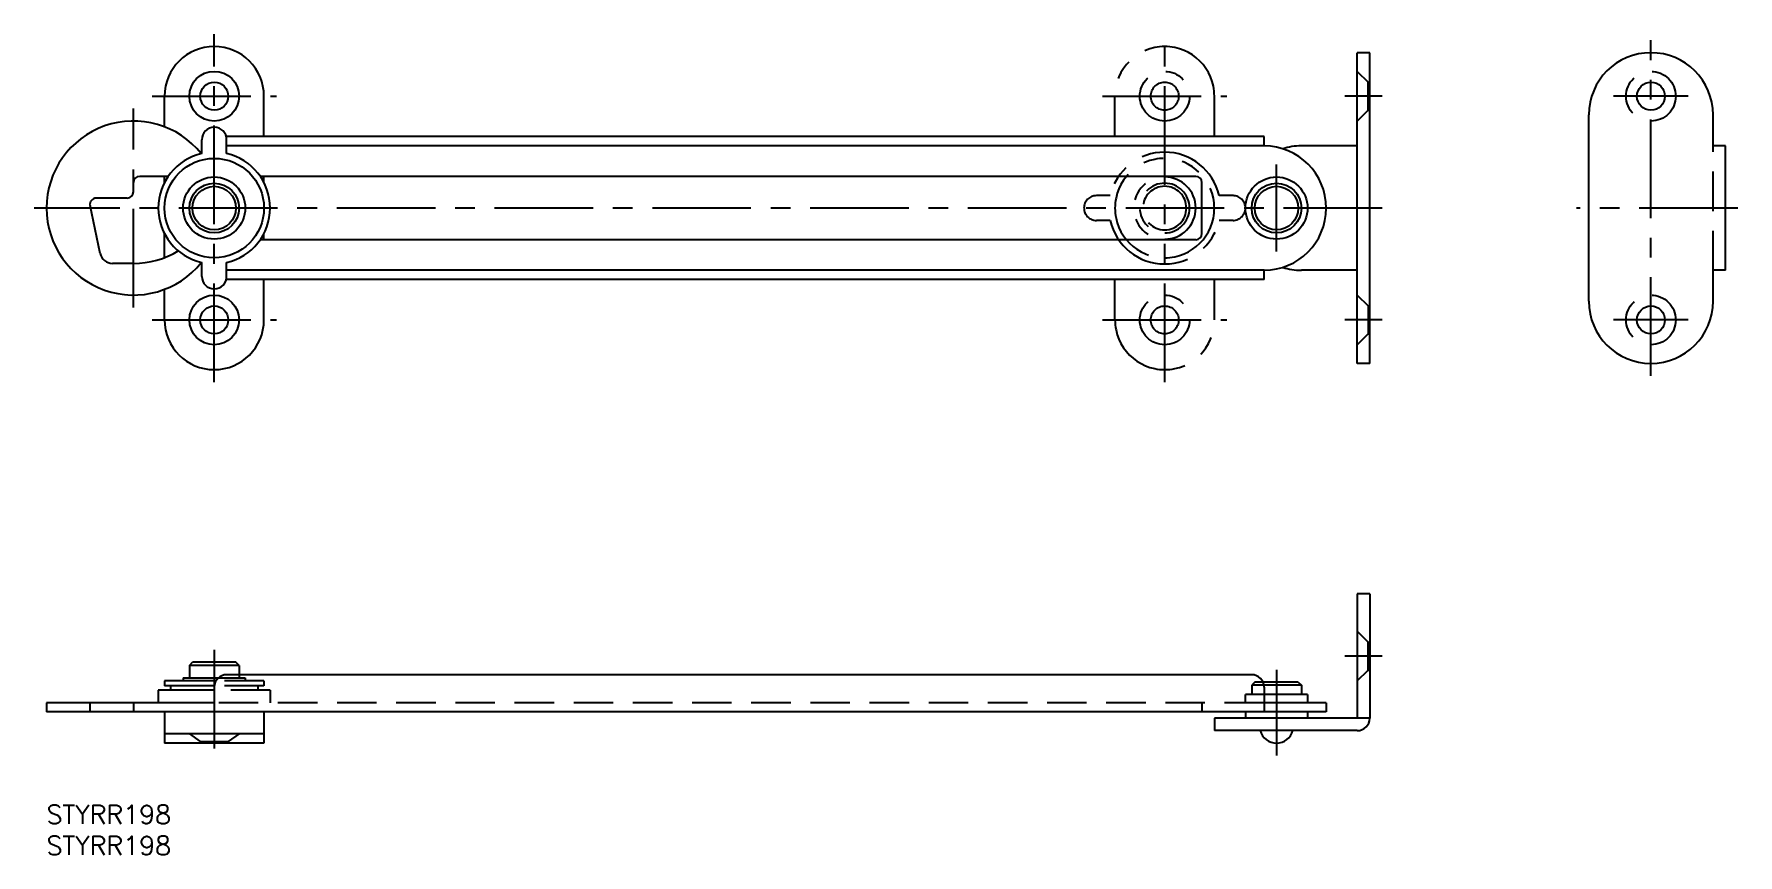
# Model space of a CAD drawing. Extents: x -2 to 272, y -8 to 124.
import ezdxf

# ---------------------------------------------------------------- set-up
doc = ezdxf.new("R2010")
doc.units = 0
doc.header["$LTSCALE"] = 0.5
for name, pattern in [('CENTER', [50.8, 31.75, -6.35, 6.35, -6.35]), ('DASHED', [19.05, 12.7, -6.35]), ('PHANTOM', [63.5, 31.75, -6.35, 6.35, -6.35, 6.35, -6.35])]:
    doc.linetypes.add(name, pattern=pattern)
for name, color, linetype in [('MSM_CENTER', 1, 'CENTER'), ('MSM_CONTINUOUS', 7, 'CONTINUOUS'), ('MSM_DASHED', 4, 'DASHED'), ('MSM_IMAGINARY', 6, 'PHANTOM'), ('MSM_PART_NUMBER', 7, 'CONTINUOUS')]:
    doc.layers.add(name, color=color, linetype=linetype)
doc.styles.get("Standard").update_dxf_attribs({"font": 'txt.shx', "height": 3, "bigfont": 'bigfont.shx'})

# ---------------------------------------------------------------- blocks, each defined once
blk = doc.blocks.new('*U1')
at = {"layer": 'MSM_PART_NUMBER'}
blk.add_text('STYRR198', height=3, dxfattribs=at).set_placement((0, -3))
blk = doc.blocks.new('*U2')
at = {"layer": 'MSM_PART_NUMBER'}
blk.add_text('STYRR198', height=3, dxfattribs=at).set_placement((0, -8))

msp = doc.modelspace()

# ---------------------------------------------------------------- linework, layer by layer
at = {"layer": 'MSM_CENTER', "color": 1, "linetype": 'CENTER'}
for p, q in [((27, 68.1), (27, 124.1)), ((258.27, 69.1), (258.27, 123.1)), ((17, 114.1), (37, 114.1)), ((215, 114.1), (209, 114.1)), ((264.27, 114.1), (252.27, 114.1)), ((14, 80.1), (14, 112.1)), ((198, 89.1), (198, 103.1)), ((215, 96.1), (-2, 96.1)), ((272.27, 96.1), (246.27, 96.1)), ((17, 78.1), (37, 78.1)), ((215, 78.1), (209, 78.1)), ((264.27, 78.1), (252.27, 78.1)), ((27, 25), (27, 8)), ((215, 24), (209, 24)), ((198, 21.8), (198, 8))]:
    msp.add_line(p, q, dxfattribs=at)
at = {"layer": 'MSM_CONTINUOUS', "color": 7, "linetype": 'CONTINUOUS'}
for p, q in [((211, 71.1), (211, 121.1)), ((213, 121.1), (211, 121.1)), ((213, 71.1), (213, 121.1)), ((19, 109.18), (19, 114.1)), ((35, 107.6), (35, 114.1)), ((248.27, 81.1), (248.27, 111.1)), ((268.27, 106.1), (268.27, 111.1)), ((25, 104.87), (25, 107.1)), ((196, 107.6), (29, 107.6)), ((29, 104.87), (29, 107.6)), ((196, 106.1), (196, 107.6)), ((196, 106.1), (29, 106.1)), ((211, 106.1), (202, 106.1)), ((270.27, 106.1), (268.27, 106.1)), ((270.27, 86.1), (270.27, 106.1)), ((14, 98.7), (14, 100.2)), ((19.58, 101.2), (15, 101.2)), ((19, 100.22), (19, 101.2)), ((185, 101.2), (34.42, 101.2)), ((35, 100.22), (35, 101.2)), ((186, 92), (186, 100.2)), ((8.66, 88.78), (7.02, 96.49)), ((13, 97.7), (8, 97.7)), ((19, 88.12), (19, 91.98)), ((185, 91), (34.42, 91)), ((35, 91), (35, 91.98)), ((14, 87.2), (10.62, 87.2)), ((25, 85.1), (25, 87.32)), ((29, 84.6), (29, 87.32)), ((196, 86.1), (29, 86.1)), ((196, 84.6), (196, 86.1)), ((211, 86.1), (202, 86.1)), ((270.27, 86.1), (268.27, 86.1)), ((268.27, 81.1), (268.27, 86.1)), ((19, 78.1), (19, 83.02)), ((196, 84.6), (29, 84.6)), ((35, 78.1), (35, 84.6)), ((213, 71.1), (211, 71.1)), ((213, 34), (211, 34)), ((211, 34), (211, 14)), ((213, 34), (213, 14)), ((23, 22.5), (23.5, 23)), ((31, 22.5), (23, 22.5)), ((23, 22.5), (23, 20.5)), ((30.5, 23), (23.5, 23)), ((31, 22.5), (30.5, 23)), ((31, 22.5), (31, 21)), ((27.27, 20), (19, 20)), ((19, 20), (19, 19.2)), ((27.01, 19.2), (19, 19.2)), ((20, 18.5), (20, 19.2)), ((22, 20.5), (22, 20)), ((194, 21), (29, 21)), ((201.5, 19.8), (195.83, 19.8)), ((202, 19.3), (195.98, 19.3)), ((201.5, 19.8), (202, 19.3)), ((202, 19.3), (202, 17.8)), ((27, 16.5), (0, 16.5)), ((0, 16.5), (0, 15)), ((27, 18.5), (18, 18.5)), ((18, 18.5), (18, 16.5)), ((196, 19), (196, 15)), ((203, 17.8), (196, 17.8)), ((206, 16.5), (196, 16.5)), ((203, 17.8), (203, 16.5)), ((206, 16.5), (206, 15)), ((206, 15), (0, 15)), ((19, 15), (19, 10)), ((35, 15), (35, 10)), ((213, 14), (188, 14)), ((188, 14), (188, 12)), ((193, 15), (193, 14)), ((203, 15), (203, 14)), ((35, 11.5), (19, 11.5)), ((211, 12), (188, 12)), ((35, 10), (19, 10))]:
    msp.add_line(p, q, dxfattribs=at)
at = {"layer": 'MSM_CONTINUOUS'}
for p, q in [((22, 20.5), (27.68, 20.5)), ((27, 19), (27, 15))]:
    msp.add_line(p, q, dxfattribs=at)
at = {"layer": 'MSM_CONTINUOUS', "color": 7, "linetype": 'CONTINUOUS'}
for centre, radius in [((27, 114.1), 4), ((27, 114.1), 2.25), ((258.27, 114.1), 2.25), ((27, 96.1), 8), ((27, 96.1), 5), ((27, 96.1), 4), ((27, 96.1), 3.5), ((198, 96.1), 5), ((198, 96.1), 4), ((198, 96.1), 3.5), ((27, 78.1), 4), ((27, 78.1), 2.25), ((258.27, 78.1), 2.25)]:
    msp.add_circle(centre, radius, dxfattribs=at)
for centre, radius, start, end in [((27, 114.1), 8, 360, 180), ((258.27, 111.1), 10, 360, 180), ((14, 96.1), 14, 38.7193, 321.2807), ((27, 107.1), 2, 360, 180), ((27, 96.1), 9, 102.8396, 257.1604), ((27, 96.1), 9, 282.8396, 77.1604), ((196, 96.1), 10, 270, 90), ((202, 96.1), 10, 90, 107.4576), ((15, 100.2), 1, 90, 180), ((185, 100.2), 1, 360, 90), ((8, 96.7), 1, 90, 192.0179), ((13, 98.7), 1, 270, 360), ((185, 92), 1, 270, 360), ((10.62, 89.2), 2, 192.018, 270), ((14, 101.2), 14, 270, 301.0319), ((27, 85.1), 2, 180, 360), ((202, 96.1), 10, 252.5424, 270), ((258.27, 81.1), 10, 180, 360), ((27, 78.1), 8, 180, 360), ((29, 19), 2, 90, 180), ((194, 19), 2, 0, 90), ((211, 14), 2, 270, 0)]:
    msp.add_arc(centre, radius, start, end, dxfattribs=at)
at = {"layer": 'MSM_CONTINUOUS'}
msp.add_arc((198, 12.75), 2.75, 195.8266, 344.1734, dxfattribs=at)
at = {"layer": 'MSM_DASHED'}
for p, q in [((211, 118.1), (212.75, 116.35)), ((212.75, 111.85), (212.75, 116.35)), ((212.75, 116.35), (213, 116.35)), ((211, 110.1), (212.75, 111.85)), ((212.75, 111.85), (213, 111.85)), ((268.27, 86.1), (268.27, 106.1)), ((211, 82.1), (212.75, 80.35)), ((212.75, 80.35), (212.75, 75.85)), ((212.75, 80.35), (213, 80.35)), ((211, 74.1), (212.75, 75.85)), ((212.75, 75.85), (213, 75.85)), ((211, 28), (212.75, 26.25)), ((212.75, 21.75), (212.75, 26.25)), ((212.75, 26.25), (213, 26.25)), ((35, 19.2), (27.01, 19.2)), ((35, 20), (27.27, 20)), ((27.68, 20.5), (32, 20.5)), ((31, 21), (31, 20.5)), ((32, 20.5), (32, 20)), ((34, 19.2), (34, 18.5)), ((35, 20), (35, 19.2)), ((194.5, 19.8), (194, 19.3)), ((194, 19.3), (194, 17.8)), ((195.98, 19.3), (194, 19.3)), ((195.83, 19.8), (194.5, 19.8)), ((211, 20), (212.75, 21.75)), ((212.75, 21.75), (213, 21.75)), ((7, 16.5), (7, 15)), ((14, 16.5), (14, 15)), ((36, 18.5), (27, 18.5)), ((196, 16.5), (27, 16.5)), ((36, 18.5), (36, 16.5)), ((186, 16.5), (186, 15)), ((196, 17.8), (193, 17.8)), ((193, 16.5), (193, 17.8)), ((23, 11.5), (24.75, 10.25)), ((31, 11.5), (29.25, 10.25)), ((24.75, 10.25), (29.25, 10.25)), ((24.75, 10.25), (24.75, 10)), ((29.25, 10.25), (29.25, 10))]:
    msp.add_line(p, q, dxfattribs=at)
for centre in [(258.27, 114.1), (258.27, 78.1)]:
    msp.add_circle(centre, 4, dxfattribs=at)
at = {"layer": 'MSM_IMAGINARY'}
for p, q in [((180, 68.1), (180, 124.1)), ((170, 114.1), (190, 114.1)), ((172, 107.6), (172, 114.1)), ((188, 107.6), (188, 114.1)), ((171.23, 98.1), (169, 98.1)), ((191, 98.1), (188.77, 98.1)), ((171.23, 94.1), (169, 94.1)), ((191, 94.1), (188.77, 94.1)), ((172, 78.1), (172, 84.6)), ((188, 78.1), (188, 84.6)), ((170, 78.1), (190, 78.1))]:
    msp.add_line(p, q, dxfattribs=at)
for centre, radius in [((180, 114.1), 4), ((180, 114.1), 2.25), ((180, 78.1), 4), ((180, 78.1), 2.25)]:
    msp.add_circle(centre, radius, dxfattribs=at)
for centre, radius, start, end in [((180, 114.1), 8, 360, 180), ((180, 96.1), 9, 12.8396, 167.1604), ((180, 96.1), 8, 269.9999956742926, 269.9999647110714), ((180, 96.1), 5, 269.9999956742926, 269.9999647110714), ((180, 96.1), 4, 269.9999956742926, 269.9999647110714), ((180, 96.1), 3.5, 269.9999956742926, 269.9999647110714), ((169, 96.1), 2, 90, 270), ((191, 96.1), 2, 270, 89.9999), ((180, 96.1), 9, 192.8396, 347.1604), ((180, 78.1), 8, 180, 360)]:
    msp.add_arc(centre, radius, start, end, dxfattribs=at)

# ---------------------------------------------------------------- block references
at = {"layer": 'MSM_CONTINUOUS'}
for name in ['*U1', '*U2']:
    msp.add_blockref(name, (0, 0), dxfattribs=at)

doc.saveas('drawing.dxf')
